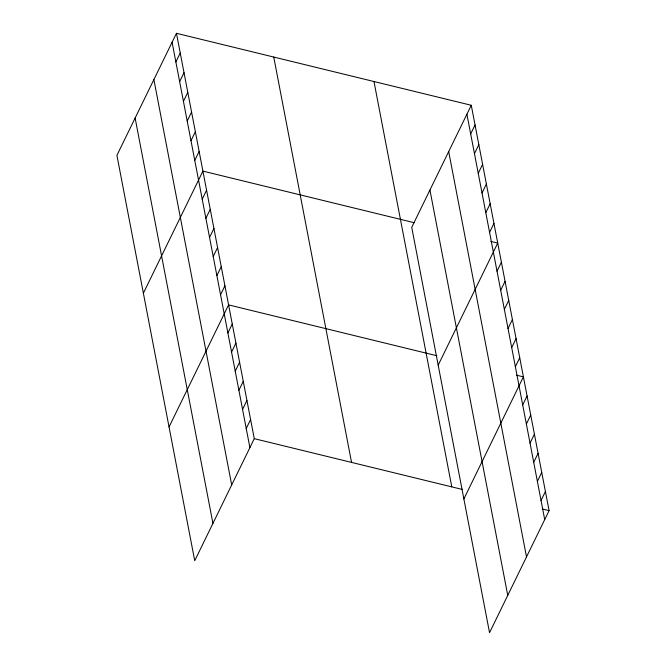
<?xml version="1.0" encoding="UTF-8"?>
<svg xmlns="http://www.w3.org/2000/svg" width="666" height="666" viewBox="0 0 666 666"><rect width="100%" height="100%" fill="white"/><g stroke="black" fill="none" stroke-linecap="round" stroke-linejoin="round"><path stroke-width="1" d="M176.457 33.3L116.916 155.369L194.73 560.722L254.27 438.661L176.457 33.3L471.27 105.278L549.084 510.631L489.543 632.7L411.73 227.339L471.27 105.278M175.866 61.946L180.236 52.989M179.645 81.635L184.016 72.677M183.425 101.324L187.795 92.366M187.204 121.021L191.575 112.055M190.984 140.709L195.354 131.743M194.763 160.398L199.134 151.432M143.373 293.19L202.914 171.12L414.194 222.702M202.206 199.192L206.577 190.235M205.877 218.306L210.248 209.34M209.549 237.412L213.919 228.455M213.212 256.527L217.582 247.561M216.883 275.632L221.254 266.675M220.554 294.738L224.925 285.781M169.056 426.956L228.588 304.895L436.921 355.752M227.889 332.958L232.259 324.001M231.56 352.073L235.93 343.115M235.223 371.178L239.594 362.221M238.894 390.293L243.265 381.327M242.566 409.399L246.928 400.441M246.229 428.513L250.599 419.547M470.679 133.924L475.049 124.967M474.458 153.613L478.829 144.655M478.238 173.302L482.609 164.344M482.017 192.99L486.388 184.032M485.797 212.679L490.168 203.721M489.577 232.367L493.947 223.41M438.186 365.159L497.727 243.098L490.842 241.417M497.019 271.17L501.39 262.204M500.69 290.276L505.061 281.318M504.362 309.39L508.732 300.424M508.025 328.496L512.395 319.538M511.696 347.61L516.067 338.644M515.359 366.716L519.73 357.759M463.869 498.934L523.401 376.864L516.525 375.183M522.702 404.936L527.072 395.979M526.365 424.042L530.735 415.085M530.036 443.156L534.407 434.199M533.707 462.262L538.078 453.305M537.37 481.376L541.741 472.41M541.042 500.482L545.412 491.525M254.27 438.661L462.604 489.518M542.199 508.957L549.084 510.631M466.899 114.236L544.713 519.597M448.693 151.557L526.506 556.918M429.936 190.018L507.75 595.379M373.976 81.527L451.789 486.879M273.743 57.051L351.556 462.412M172.086 42.258L249.9 447.619M153.879 79.587L231.693 484.948M135.123 118.04L212.937 523.401"/></g></svg>
